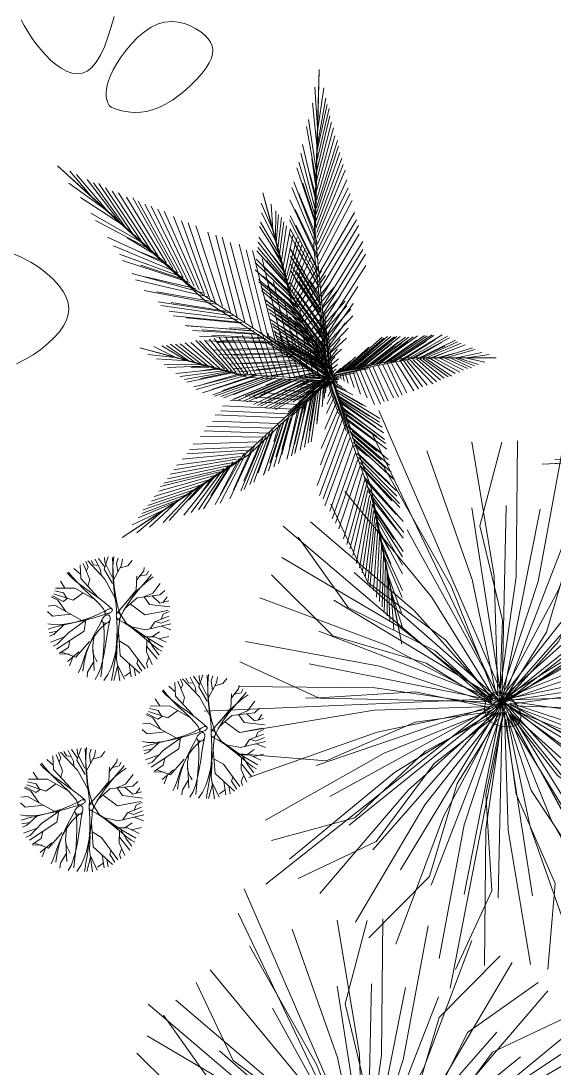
# Model space of a CAD drawing. Header units: metres. Extents: x 2 to 659295185, y -28 to 1124222152.
# Drawn here: x 658247.804 to 658248.324, y 1124136.678 to 1124137.701 of the extents above; entities that cross this region are included whole.
import ezdxf

# ---------------------------------------------------------------- set-up
doc = ezdxf.new("R2010")
doc.units = ezdxf.units.M
doc.header["$MEASUREMENT"] = 0
doc.linetypes.add('0', pattern=[0])
doc.layers.get('0').update_dxf_attribs({"linetype": 'CONTINUOUS'})
doc.layers.add('DPIC_Poligonal P3', color=84, linetype='CONTINUOUS', lineweight=50)

# ---------------------------------------------------------------- blocks, each defined once
blk = doc.blocks.new('PINO1')
at = {"color": 100, "linetype": '0', "lineweight": 0}
for p, q in [((-0.0061, 0.0127), (-0.4348, 1.1806)), ((0.0243, 0.0255), (0.1947, 1.1345)), ((0.0122, 0), (0.0608, 1.0835)), ((0.0157, -0.0137), (-0.1494, 0.7131)), ((0.0108, -0.0141), (0.1042, 0.7253)), ((0.018, -0.0129), (-0.2708, 0.6742)), ((0.0084, -0.0136), (0.2288, 0.6983)), ((0.0426, 0), (-0.943, 0.5099)), ((0.0221, -0.0101), (-0.4843, 0.5368)), ((0.0021, -0.0099), (0.5489, 0.4964)), ((0.0237, -0.0082), (-0.5699, 0.4424)), ((0.0005, -0.008), (0.627, 0.3957)), ((0.0061, 0), (0.9673, 0.3697)), ((0.0243, 0.0127), (1.0829, 0.3569)), ((0.0249, -0.0061), (-0.6379, 0.3346)), ((-0.0007, -0.0059), (0.6864, 0.2829)), ((0.0258, -0.0038), (-0.6862, 0.2166)), ((-0.0015, -0.0035), (0.7253, 0.1615)), ((0.0262, -0.0014), (-0.7132, 0.0921)), ((0.0262, 0.0011), (-0.7181, -0.0353)), ((0.0258, 0.0035), (-0.7009, -0.1615)), ((0.025, 0.0059), (-0.662, -0.2829)), ((0.0238, 0.008), (-0.6027, -0.3957)), ((0.0204, 0.0115), (-0.4302, -0.5821)), ((0.0183, 0.0127), (-0.3224, -0.6501)), ((0.0159, 0.0136), (-0.2045, -0.6983)), ((0.0135, 0.0141), (-0.0799, -0.7253)), ((-0.0183, 0), (0.0192, -1.0452)), ((-0.0019, -0.0011), (0.7425, 0.0353)), ((-0.0014, 0.0038), (0.7105, -0.2166)), ((-0.0006, 0.0061), (0.6623, -0.3346)), ((0.0007, 0.0082), (0.5943, -0.4424)), ((0.0023, 0.0101), (0.5086, -0.5368)), ((0.0063, 0.0129), (0.2951, -0.6742)), ((0.0111, 0.0141), (0.0474, -0.7303)), ((0.0183, 0.0127), (0.578, -1.0325)), ((0.0183, -0.0127), (-1.0647, -0.2677)), ((0.0183, -0.0127), (-0.7024, -0.8472)), ((0.0183, -0.0255), (0.4928, -0.9943))]:
    blk.add_line(p, q, dxfattribs=at)
at = {"color": 3, "linetype": '0', "lineweight": 0}
blk.add_line((-0.0061, 0.051), (-0.4198, 1.007), dxfattribs=at)
at = {"color": 104, "linetype": '0', "lineweight": 0}
for points in [[(-0.008, 0.058), (-0.0747, 0.332), (-0.0628, 0.6932), (-0.2054, 0.9815)], [(0.0115, 0.0348), (-0.0637, 0.4679), (-0.083, 0.9746)], [(-0.0001, 0.0577), (-0.0182, 0.3391), (0.0562, 0.6927), (-0.0342, 1.0014)], [(0.0175, 0.0334), (0.0186, 0.4729), (0.0876, 0.9752)], [(0.0054, 0.0352), (-0.1439, 0.4487), (-0.2509, 0.9443)], [(0.0149, 0.0529), (0.0942, 0.3235), (0.285, 0.6304), (0.3057, 0.9514)], [(0.0231, 0.0309), (0.1005, 0.4635), (0.2557, 0.9463)], [(0.0282, 0.0275), (0.1796, 0.4401), (0.4162, 0.8885)], [(-0.0234, 0.0546), (-0.1797, 0.2893), (-0.2921, 0.6327), (-0.5248, 0.8549)], [(-0.0066, 0.0329), (-0.2883, 0.3703), (-0.5583, 0.7995)], [(0.0273, 0.0434), (0.1944, 0.2705), (0.4787, 0.4936), (0.6079, 0.7882)], [(0.0326, 0.0232), (0.2534, 0.4033), (0.5643, 0.8038)], [(-0.0304, 0.051), (-0.2251, 0.2549), (-0.3954, 0.5736), (-0.6631, 0.7521)], [(-0.0122, 0.0302), (-0.3481, 0.3135), (-0.6886, 0.6893)], [(0.0322, 0.0371), (0.2361, 0.2318), (0.5548, 0.4021), (0.7332, 0.6698)], [(0.0362, 0.0182), (0.3196, 0.3542), (0.6954, 0.6947)], [(-0.0171, 0.0265), (-0.3972, 0.2473), (-0.7977, 0.5582)], [(0.0389, 0.0127), (0.3764, 0.2944), (0.8056, 0.5644)], [(-0.042, 0.0404), (-0.2947, 0.1654), (-0.5638, 0.4066), (-0.8764, 0.4828)], [(-0.0214, 0.0221), (-0.434, 0.1735), (-0.8824, 0.4102)], [(0.0407, 0.0068), (0.4219, 0.2256), (0.8914, 0.417)], [(-0.0248, 0.017), (-0.4575, 0.0944), (-0.9402, 0.2496)], [(0.0413, 0.0007), (0.4547, 0.15), (0.9504, 0.2569)], [(0.0392, 0.0147), (0.3132, 0.0813), (0.6743, 0.0695), (0.9627, 0.2121)], [(-0.0493, 0.0264), (-0.3295, 0.0575), (-0.6649, 0.1921), (-0.9846, 0.1568)], [(-0.0273, 0.0114), (-0.4668, 0.0125), (-0.9691, 0.0815)], [(0.0409, -0.0054), (0.474, 0.0698), (0.9807, 0.0891)], [(0.0389, 0.0068), (0.3202, 0.0248), (0.6738, -0.0495), (0.9826, 0.0408)], [(-0.0514, 0.0108), (-0.3253, -0.0558), (-0.6865, -0.044), (-0.9749, -0.1866)], [(-0.0287, 0.0054), (-0.4618, -0.0698), (-0.9685, -0.0891)], [(-0.0503, 0.003), (-0.3086, -0.1102), (-0.6663, -0.1613), (-0.9255, -0.3518)], [(-0.0292, -0.0007), (-0.4426, -0.15), (-0.9382, -0.2569)], [(-0.0285, -0.0068), (-0.4097, -0.2256), (-0.8793, -0.417)], [(-0.0268, -0.0127), (-0.3642, -0.2944), (-0.7934, -0.5644)], [(-0.0443, -0.0116), (-0.2483, -0.2063), (-0.5669, -0.3766), (-0.7454, -0.6443)], [(-0.0241, -0.0182), (-0.3075, -0.3542), (-0.6832, -0.6947)], [(-0.0204, -0.0232), (-0.2412, -0.4033), (-0.5521, -0.8038)], [(-0.0337, -0.0232), (-0.1588, -0.2759), (-0.4, -0.545), (-0.4761, -0.8575)], [(-0.016, -0.0275), (-0.1674, -0.4401), (-0.4041, -0.8885)], [(-0.0109, -0.0309), (-0.0883, -0.4635), (-0.2436, -0.9463)], [(-0.0197, -0.0305), (-0.0508, -0.3107), (-0.1855, -0.646), (-0.1501, -0.9658)], [(-0.0053, -0.0334), (-0.0064, -0.4729), (-0.0754, -0.9752)], [(-0.012, -0.0322), (0.006, -0.3136), (-0.0683, -0.6672), (0.022, -0.9759)], [(-0.0041, -0.0325), (0.0625, -0.3065), (0.0507, -0.6677), (0.1933, -0.956)], [(0.0007, -0.0348), (0.0759, -0.4679), (0.0951, -0.9746)], [(0.0068, -0.0352), (0.1561, -0.4487), (0.263, -0.9443)], [(0.0188, -0.0329), (0.3005, -0.3703), (0.5705, -0.7995)], [(0.0243, -0.0302), (0.3603, -0.3135), (0.7007, -0.6893)], [(0.0245, -0.0207), (0.2517, -0.1877), (0.4748, -0.472), (0.7694, -0.6012)], [(0.0293, -0.0265), (0.4094, -0.2473), (0.8099, -0.5582)], [(0.0335, -0.0221), (0.4462, -0.1735), (0.8946, -0.4102)], [(0.037, -0.017), (0.4696, -0.0944), (0.9523, -0.2496)], [(0.0371, -0.0009), (0.3174, -0.032), (0.6527, -0.1666), (0.9725, -0.1313)], [(0.0394, -0.0114), (0.479, -0.0125), (0.9813, -0.0815)]]:
    blk.add_lwpolyline(points, dxfattribs=at)
at = {"color": 100, "linetype": '0', "lineweight": 0}
blk.add_lwpolyline([(-0.0007, 0.0346), (-0.2195, 0.4158), (-0.4109, 0.8853)], dxfattribs=at)
blk.add_lwpolyline([(-0.0707, -0.0018), (-0.0657, -0.0148), (-0.0576, -0.0262), (-0.0473, -0.0359), (-0.0354, -0.0436), (-0.0226, -0.0491), (-0.0097, -0.0521), (0.0027, -0.0524), (0.0139, -0.0498), (0.0231, -0.0442), (0.0305, -0.036), (0.0361, -0.0256), (0.0398, -0.0135), (0.0419, -0.0002), (0.0424, 0.0138), (0.0413, 0.028), (0.0387, 0.042), (0.0347, 0.0552), (0.0293, 0.0673), (0.0229, 0.0779), (0.0154, 0.0867), (0.0071, 0.0933), (-0.0019, 0.0972), (-0.0116, 0.0982), (-0.0216, 0.0959), (-0.032, 0.0901), (-0.0421, 0.0811), (-0.0515, 0.0698), (-0.0598, 0.0566), (-0.0663, 0.0422), (-0.0707, 0.0273), (-0.0723, 0.0124)], close=True, dxfattribs=at)
at = {"color": 12, "linetype": '0', "lineweight": 0}
blk.add_lwpolyline([(0.0129, -0.0346), (0.2317, -0.4158), (0.4231, -0.8853)], dxfattribs=at)
blk = doc.blocks.new('FRESNO2')
at = {"color": 104, "linetype": '0', "lineweight": 0}
for p, q in [((-0.504, 1.184), (-0.502, 1.536)), ((-0.033, 1.482), (-0.01, 1.605)), ((0.095, 1.53), (0.146, 1.61)), ((0.096, 1.19), (0.095, 1.53)), ((0.547, 1.358), (0.55, 1.55)), ((-0.847, 1.083), (-1.004, 1.296)), ((-0.908, 1.166), (-0.896, 1.356)), ((-0.7, 1.27), (-0.729, 1.463)), ((-0.234, 0.798), (-0.7, 1.27)), ((-0.077, 0.948), (0.165, 1.285)), ((0.096, 1.329), (-0.033, 1.482)), ((0.689, 1.168), (0.547, 1.358)), ((0.619, 0.765), (0.704, 1.26)), ((0.665, 1.029), (0.856, 1.214)), ((0.704, 1.26), (0.789, 1.415)), ((0.856, 1.214), (0.908, 1.36)), ((-1.066, 0.57), (-1.284, 0.948)), ((-1.12, 0.892), (-1.211, 1.061)), ((-0.71, 0.549), (-1.161, 1.062)), ((-0.637, 0.866), (-1.138, 1.175)), ((-0.539, 1.107), (-0.847, 1.083)), ((-0.379, 0.945), (-0.637, 0.866)), ((-0.353, 0.918), (-0.504, 1.184)), ((-0.068, 0.411), (-0.077, 0.948)), ((0.705, 0.813), (1.133, 1.013)), ((1.031, 0.855), (1.156, 1.203)), ((1.051, 0.911), (1.346, 0.999)), ((1.091, 0.772), (1.406, 0.921)), ((1.133, 1.013), (1.229, 1.121)), ((-1.29, 0.59), (-1.571, 0.673)), ((-1.006, 0.225), (-1.466, 0.816)), ((-1.236, 0.649), (-1.367, 0.88)), ((-1.065, 0.585), (-1.236, 0.649)), ((-1.166, 0.743), (-1.12, 0.892)), ((-0.147, 0.315), (-0.234, 0.798)), ((0.252, 0.393), (0.838, 0.641)), ((0.585, 0.677), (1.031, 0.855)), ((0.838, 0.641), (1.548, 0.747)), ((0.993, 0.664), (1.091, 0.772)), ((1.166, 0.36), (1.607, 0.611)), ((1.225, 0.835), (1.344, 0.762)), ((1.344, 0.762), (1.48, 0.819)), ((1.407, 0.497), (1.43, 0.616)), ((1.43, 0.616), (1.585, 0.701)), ((-1.337, 0.225), (-1.693, 0.309)), ((-1.458, 0.253), (-1.648, 0.487)), ((-1.275, 0.176), (-1.353, 0.425)), ((-1.084, 0.325), (-1.066, 0.57)), ((-0.187, 0.532), (-0.71, 0.549)), ((1.086, 0.175), (1.166, 0.36)), ((1.395, 0.224), (1.655, 0.522)), ((1.476, 0.317), (1.725, 0.329)), ((-0.945, 0.036), (-1.708, 0.141)), ((-1.214, 0.011), (-1.414, -0.259)), ((-1.084, 0.025), (-1.337, 0.225)), ((-0.632, 0.037), (-1.006, 0.225)), ((0.641, 0.01), (1.352, -0.104)), ((0.651, 0.106), (1.395, 0.224)), ((-1.316, -0.127), (-1.788, -0.233)), ((-1.414, -0.259), (-1.772, -0.446)), ((1.081, -0.06), (1.177, -0.403)), ((1.352, -0.104), (1.787, -0.45)), ((1.575, -0.281), (1.805, -0.203)), ((-1.627, -0.524), (-1.735, -0.598)), ((-0.916, -0.458), (-1.692, -0.671)), ((-1.572, -0.342), (-1.627, -0.524)), ((-1.362, -0.581), (-1.409, -0.698)), ((-0.604, -0.503), (-0.916, -0.458)), ((-0.42, -0.303), (-0.892, -0.818)), ((0.51, -0.587), (0.694, -1.218)), ((1.177, -0.403), (1.727, -0.604)), ((1.332, -0.46), (1.379, -0.617)), ((1.37, -0.474), (1.53, -0.413)), ((1.53, -0.413), (1.758, -0.525)), ((-1.409, -0.698), (-1.664, -0.784)), ((-0.892, -0.818), (-1.651, -0.869)), ((-1.428, -0.854), (-1.6, -1.007)), ((-1.238, -0.841), (-1.523, -1.105)), ((-0.628, -0.624), (-0.864, -0.957)), ((0.532, -0.623), (0.372, -0.91)), ((0.533, -0.694), (1.5, -0.854)), ((0.978, -0.768), (1.359, -1.14)), ((1.137, -0.794), (1.519, -0.679)), ((1.379, -0.617), (1.72, -0.678)), ((1.5, -0.854), (1.637, -0.988)), ((1.519, -0.679), (1.731, -0.723)), ((-1.418, -1.008), (-1.362, -1.201)), ((-1.015, -1.086), (-1.411, -1.279)), ((-0.864, -0.957), (-1.334, -1.402)), ((-1.026, -1.111), (-1.194, -1.501)), ((-0.172, -1.18), (-0.562, -1.624)), ((0.372, -0.91), (0.669, -1.819)), ((0.936, -1.133), (0.998, -1.529)), ((1.359, -1.14), (1.549, -1.127)), ((-0.402, -1.442), (-0.448, -1.78)), ((0.114, -1.476), (0.2, -1.902)), ((0.524, -1.375), (0.432, -1.566)), ((0.694, -1.218), (0.74, -1.692)), ((0.712, -1.399), (0.932, -1.762)), ((0.978, -1.401), (1.133, -1.579)), ((-0.448, -1.78), (-0.524, -1.899)), ((0.16, -1.704), (0.077, -1.964)), ((0.287, -1.701), (0.517, -1.871)), ((0.432, -1.566), (0.527, -1.854)), ((0.74, -1.692), (0.804, -1.81)), ((0.998, -1.529), (1.062, -1.647))]:
    blk.add_line(p, q, dxfattribs=at)
at = {"color": 100, "linetype": '0', "lineweight": 0}
for points in [[(-0.049, 0.1), (-0.059, 0.225), (-0.066, 0.379), (-0.074, 0.555), (-0.085, 0.747), (-0.103, 0.949), (-0.131, 1.156), (-0.171, 1.362), (-0.226, 1.56)], [(-0.213, 0.015), (-0.163, 0.255), (-0.134, 0.506), (-0.122, 0.756), (-0.122, 0.993), (-0.128, 1.206), (-0.136, 1.382), (-0.141, 1.512), (-0.139, 1.582)], [(-0.175, 0.11), (0.009, 0.226), (0.18, 0.355), (0.34, 0.495), (0.492, 0.644), (0.637, 0.797), (0.776, 0.955), (0.913, 1.113), (1.049, 1.269)], [(-0.058, 0.057), (0.013, 0.152), (0.117, 0.261), (0.246, 0.386), (0.394, 0.528), (0.554, 0.691), (0.719, 0.874), (0.883, 1.081), (1.038, 1.313)], [(-0.157, 0.12), (-0.454, 0.023), (-1.207, 0.071), (-1.502, -0.047), (-1.764, -0.111)], [(-0.166, -0.042), (-0.379, -0.001), (-0.606, 0.019), (-0.839, 0.023), (-1.067, 0.019), (-1.282, 0.011), (-1.475, 0.007), (-1.635, 0.011), (-1.753, 0.031)], [(-0.098, 0.003), (-0.314, -0.241), (-0.504, -0.486), (-0.67, -0.723), (-0.811, -0.946), (-0.928, -1.146), (-1.021, -1.315), (-1.092, -1.447), (-1.14, -1.534)], [(-0.213, 0.015), (-0.353, -0.202), (-0.489, -0.416), (-0.616, -0.629), (-0.729, -0.84), (-0.825, -1.05), (-0.9, -1.259), (-0.948, -1.468), (-0.966, -1.677)], [(0.136, 0.094), (0.373, 0.102), (0.607, 0.1), (0.836, 0.091), (1.055, 0.08), (1.264, 0.072), (1.459, 0.071), (1.637, 0.081), (1.795, 0.107)], [(0.248, -0.105), (0.333, -0.058), (0.482, -0.025), (0.678, 0), (0.904, 0.021), (1.144, 0.042), (1.382, 0.068), (1.601, 0.103), (1.784, 0.151)], [(-0.019, -0.208), (-0.105, -0.376), (-0.213, -0.57), (-0.335, -0.782), (-0.457, -1.004), (-0.571, -1.226), (-0.665, -1.44), (-0.728, -1.638), (-0.749, -1.809)], [(0.112, -0.038), (0.274, -0.269), (0.434, -0.492), (0.592, -0.703), (0.748, -0.896), (0.899, -1.067), (1.047, -1.21), (1.19, -1.322), (1.327, -1.396)], [(0.238, -0.042), (0.355, -0.29), (0.493, -0.526), (0.643, -0.749), (0.795, -0.953), (0.938, -1.135), (1.062, -1.292), (1.159, -1.42), (1.218, -1.515)], [(0.096, -0.375), (0.002, -0.461), (-0.108, -0.584), (-0.228, -0.737), (-0.355, -0.911), (-0.484, -1.097), (-0.61, -1.287), (-0.728, -1.472), (-0.835, -1.645)], [(0.176, -0.308), (0.15, -0.415), (0.123, -0.559), (0.092, -0.734), (0.05, -0.934), (-0.006, -1.151), (-0.084, -1.38), (-0.188, -1.613), (-0.323, -1.844)], [(0.013, -0.345), (0.051, -0.612), (0.047, -0.865), (0.012, -1.102), (-0.045, -1.321), (-0.11, -1.519), (-0.173, -1.694), (-0.223, -1.844), (-0.248, -1.965)]]:
    blk.add_lwpolyline(points, dxfattribs=at)
for points in [[(-0.169, -0.039), (-0.153, -0.036), (-0.137, -0.028), (-0.119, -0.016), (-0.102, -0.001), (-0.087, 0.015), (-0.073, 0.032), (-0.062, 0.05), (-0.055, 0.066), (-0.053, 0.081), (-0.054, 0.094), (-0.059, 0.104), (-0.067, 0.113), (-0.077, 0.12), (-0.089, 0.125), (-0.103, 0.128), (-0.117, 0.128), (-0.131, 0.127), (-0.145, 0.123), (-0.159, 0.117), (-0.172, 0.109), (-0.184, 0.099), (-0.194, 0.088), (-0.202, 0.075), (-0.208, 0.06), (-0.212, 0.043), (-0.213, 0.026), (-0.211, 0.01), (-0.208, -0.006), (-0.201, -0.019), (-0.193, -0.03), (-0.182, -0.037)], [(0.094, 0.025), (0.098, 0.004), (0.105, -0.018), (0.115, -0.041), (0.128, -0.064), (0.142, -0.085), (0.157, -0.104), (0.171, -0.119), (0.186, -0.13), (0.198, -0.136), (0.21, -0.136), (0.22, -0.133), (0.228, -0.125), (0.234, -0.113), (0.238, -0.099), (0.239, -0.082), (0.239, -0.063), (0.236, -0.043), (0.23, -0.021), (0.223, 0), (0.214, 0.02), (0.203, 0.04), (0.191, 0.057), (0.178, 0.071), (0.165, 0.081), (0.151, 0.087), (0.138, 0.089), (0.125, 0.087), (0.114, 0.081), (0.104, 0.072), (0.098, 0.059), (0.094, 0.044)], [(-0.025, -0.282), (-0.015, -0.305), (-0.001, -0.326), (0.018, -0.343), (0.039, -0.357), (0.062, -0.367), (0.085, -0.372), (0.108, -0.373), (0.128, -0.368), (0.144, -0.358), (0.158, -0.343), (0.168, -0.324), (0.174, -0.303), (0.178, -0.279), (0.179, -0.254), (0.177, -0.228), (0.172, -0.203), (0.165, -0.179), (0.156, -0.157), (0.144, -0.138), (0.131, -0.122), (0.116, -0.11), (0.099, -0.103), (0.082, -0.102), (0.064, -0.106), (0.045, -0.116), (0.027, -0.132), (0.01, -0.153), (-0.005, -0.176), (-0.017, -0.202), (-0.024, -0.229), (-0.027, -0.256)]]:
    blk.add_lwpolyline(points, close=True, dxfattribs=at)
at = {"color": 3, "linetype": '0', "lineweight": 0}
blk.add_lwpolyline([(0.075, -0.814), (-0.012, -0.96), (-0.082, -1.071), (-0.14, -1.154), (-0.193, -1.215), (-0.247, -1.261), (-0.309, -1.299), (-0.386, -1.334), (-0.484, -1.374)], dxfattribs=at)
at = {"color": 104, "linetype": '0', "lineweight": 0}
blk.add_lwpolyline([(0.065, -1.049), (0.093, -1.65), (0.496, -1.784)], dxfattribs=at)
blk = doc.blocks.new('JUNIPER1')
at = {"color": 104, "linetype": 'Continuous', "lineweight": 0}
for p, q in [((0.1128, 0.8098), (0.1066, 0.9591)), ((0.1137, 0.8205), (0.1389, 0.9555)), ((0.1065, 0.7399), (0.0873, 0.9053)), ((0.1082, 0.7585), (0.0949, 0.9258)), ((0.1077, 0.7531), (0.1421, 0.9)), ((0.1005, 0.6775), (0.0728, 0.8698)), ((0.1037, 0.7101), (0.0782, 0.8934)), ((0.0934, 0.6107), (0.0555, 0.8321)), ((0.097, 0.6428), (0.0652, 0.8493)), ((0.1, 0.6726), (0.1502, 0.8436)), ((0.0869, 0.5542), (0.0354, 0.7921)), ((0.0899, 0.5785), (0.0472, 0.8063)), ((0.0964, 0.6378), (0.1545, 0.818)), ((0.082, 0.5142), (0.023, 0.7534)), ((0.0846, 0.5356), (0.0306, 0.7739)), ((0.0886, 0.5678), (0.162, 0.7562)), ((0.0762, 0.4714), (0.0057, 0.7157)), ((0.0795, 0.4954), (0.0132, 0.7361)), ((0.0843, 0.5331), (0.1657, 0.7253)), ((0.0996, 0.631), (0.1228, 0.7147)), ((0.0704, 0.4315), (-0.013, 0.6673)), ((0.0736, 0.4526), (-0.0041, 0.6984)), ((0.0784, 0.4875), (0.1744, 0.6742)), ((0.0817, 0.5116), (0.1694, 0.6944)), ((0.0921, 0.5883), (0.1249, 0.6632)), ((0.0641, 0.3915), (-0.031, 0.6242)), ((0.0675, 0.4128), (-0.0212, 0.6415)), ((0.0714, 0.4381), (0.1797, 0.6252)), ((0.0837, 0.504), (0.146, 0.6265)), ((0.0566, 0.3686), (-0.0413, 0.6015)), ((0.0685, 0.4195), (0.1847, 0.605)), ((0.0786, 0.4632), (0.1587, 0.5915)), ((0.0516, 0.3386), (-0.0537, 0.5628)), ((0.0627, 0.3822), (0.1871, 0.5634)), ((0.0402, 0.2885), (-0.0738, 0.5229)), ((0.0468, 0.3152), (-0.0641, 0.5402)), ((0.0557, 0.3424), (0.1804, 0.5099)), ((0.066, 0.396), (0.1644, 0.5346)), ((-0.6926, 0.4194), (-0.8014, 0.4911)), ((-0.636, 0.3902), (-0.7521, 0.4753)), ((0.0276, 0.2284), (-0.0953, 0.4723)), ((0.0343, 0.2597), (-0.08, 0.4939)), ((0.053, 0.3265), (0.1812, 0.496)), ((0.0595, 0.3518), (0.1544, 0.4819)), ((-0.6836, 0.4147), (-0.8156, 0.4595)), ((-0.6405, 0.3926), (-0.7906, 0.4362)), ((-0.5686, 0.3548), (-0.7002, 0.4642)), ((-0.5395, 0.3393), (-0.6765, 0.4599)), ((-0.4813, 0.3074), (-0.6202, 0.4463)), ((-0.4525, 0.2912), (-0.592, 0.4395)), ((-0.4348, 0.2812), (-0.5639, 0.4327)), ((-0.4149, 0.2696), (-0.5446, 0.4309)), ((0.0152, 0.1814), (-0.1105, 0.4314)), ((0.0222, 0.2049), (-0.0986, 0.4455)), ((0.0464, 0.2922), (0.1752, 0.4478)), ((0.0494, 0.308), (0.1751, 0.467)), ((-0.6249, 0.3845), (-0.7754, 0.4215)), ((-0.6, 0.3715), (-0.7682, 0.4083)), ((-0.5727, 0.357), (-0.7495, 0.3946)), ((-0.5326, 0.3402), (-0.5974, 0.3924)), ((-0.3743, 0.2456), (-0.5001, 0.4195)), ((-0.3591, 0.2363), (-0.4808, 0.4177)), ((-0.3287, 0.2177), (-0.4438, 0.4059)), ((0.0098, 0.1534), (-0.1151, 0.3939)), ((0.0381, 0.25), (0.1664, 0.3974)), ((0.0457, 0.2576), (0.1693, 0.4023)), ((0.0501, 0.2928), (0.1525, 0.4169)), ((-0.5437, 0.3416), (-0.7343, 0.3799)), ((-0.5169, 0.327), (-0.7226, 0.3642)), ((-0.498, 0.318), (-0.5519, 0.3769)), ((-0.4275, 0.2807), (-0.5128, 0.3857)), ((-0.3937, 0.2615), (-0.4779, 0.3867)), ((-0.3396, 0.2257), (-0.4265, 0.373)), ((-0.2964, 0.197), (-0.3995, 0.3808)), ((-0.2836, 0.1887), (-0.3872, 0.3769)), ((-0.2686, 0.1788), (-0.3641, 0.3607)), ((-0.256, 0.1704), (-0.3473, 0.3543)), ((0.0343, 0.2315), (0.1637, 0.376)), ((0.0417, 0.2426), (0.1431, 0.3579)), ((-0.4902, 0.3124), (-0.7029, 0.347)), ((-0.4701, 0.3011), (-0.6947, 0.3301)), ((-0.4547, 0.2924), (-0.6805, 0.319)), ((-0.3033, 0.204), (-0.384, 0.3448)), ((-0.2552, 0.1743), (-0.3281, 0.3207)), ((-0.2261, 0.1578), (-0.3097, 0.3328)), ((-0.222, 0.1475), (-0.3065, 0.3281)), ((-0.2072, 0.1373), (-0.2887, 0.3181)), ((0.0043, 0.1296), (-0.0943, 0.3185)), ((0.0247, 0.1866), (0.1577, 0.3278)), ((0.0293, 0.2078), (0.1604, 0.3493)), ((0.0321, 0.2152), (0.1329, 0.3261)), ((-0.4369, 0.2824), (-0.6653, 0.3043)), ((-0.4214, 0.2734), (-0.6536, 0.2885)), ((-0.4017, 0.2619), (-0.6384, 0.2738)), ((-0.2144, 0.1487), (-0.28, 0.2909)), ((-0.1883, 0.1241), (-0.2666, 0.3055)), ((-0.1714, 0.1122), (-0.2489, 0.2955)), ((-0.1444, 0.0927), (-0.2153, 0.2826)), ((0.017, 0.1524), (0.158, 0.2894)), ((0.0248, 0.1896), (0.136, 0.3007)), ((0.0373, 0.2075), (0.1204, 0.2925)), ((0.0399, 0.261), (0.0829, 0.3067)), ((-0.3862, 0.2528), (-0.6266, 0.2581)), ((-0.3689, 0.2423), (-0.6026, 0.2384)), ((-0.1939, 0.1295), (-0.2558, 0.2697)), ((-0.1741, 0.1133), (-0.2327, 0.2641)), ((-0.1853, 0.1322), (-0.2309, 0.2456)), ((-0.1515, 0.0979), (-0.2012, 0.2388)), ((-0.132, 0.0838), (-0.1976, 0.2726)), ((-0.1133, 0.0701), (-0.1843, 0.265)), ((-0.1127, 0.0686), (-0.1815, 0.2577)), ((-0.0988, 0.0594), (-0.1631, 0.2561)), ((-0.0885, 0.0516), (-0.1454, 0.2461)), ((0.0002, 0.1133), (-0.0841, 0.2589)), ((0.0068, 0.1121), (0.1478, 0.2465)), ((0.0079, 0.1132), (0.1533, 0.2519)), ((0.0135, 0.1368), (0.1553, 0.268)), ((0.0191, 0.1615), (0.1247, 0.2601)), ((0.0228, 0.1405), (0.126, 0.2373)), ((-0.3537, 0.233), (-0.583, 0.2211)), ((-0.3363, 0.2223), (-0.5712, 0.2054)), ((-0.3189, 0.2068), (-0.5551, 0.1871)), ((-0.2311, 0.1531), (-0.2561, 0.2123)), ((-0.132, 0.0945), (-0.181, 0.2323)), ((-0.1159, 0.0719), (-0.1602, 0.2005)), ((-0.0969, 0.0671), (-0.1498, 0.2197)), ((-0.0762, 0.0425), (-0.1302, 0.2314)), ((-0.067, 0.0355), (-0.1183, 0.2292)), ((-0.0245, 0.0049), (0.0159, 0.2049)), ((-0.0147, 0.0125), (0.0256, 0.2125)), ((0.0004, 0.0816), (0.1501, 0.2059)), ((0.0036, 0.0948), (0.1528, 0.2273)), ((0.0087, 0.1164), (0.1054, 0.2053)), ((0.011, 0.0955), (0.1256, 0.2013)), ((-0.2945, 0.1914), (-0.5257, 0.1613)), ((-0.2758, 0.1786), (-0.5095, 0.143)), ((-0.2548, 0.1628), (-0.4978, 0.1272)), ((-0.0813, 0.0432), (-0.1196, 0.1876)), ((-0.0577, 0.0286), (-0.0903, 0.1661)), ((-0.0061, 0.0909), (-0.0625, 0.1888)), ((-0.0063, 0.0543), (0.1447, 0.1727)), ((-0.0045, 0.0715), (0.108, 0.1597)), ((-0.0034, 0.0661), (0.1425, 0.1855)), ((0.013, 0.1289), (0.0538, 0.1569)), ((-0.2318, 0.147), (-0.4747, 0.1111)), ((-0.2069, 0.1294), (-0.4611, 0.0882)), ((-0.0313, 0.0167), (-0.1739, 0.1214)), ((-0.1252, 0.0806), (-0.1357, 0.1316)), ((-0.0602, 0.0338), (-0.0887, 0.1525)), ((-0.0112, 0.0696), (-0.0495, 0.1314)), ((-0.0355, 0.0047), (-0.0057, 0.1374)), ((-0.0312, 0.0038), (0.0052, 0.1544)), ((-0.0104, 0.0117), (0.0097, 0.1201)), ((-0.0091, 0.0425), (0.0994, 0.1227)), ((0.0923, -0.0174), (0.1316, 0.1182)), ((0.1097, -0.0181), (0.1533, 0.1193)), ((-0.1883, 0.1159), (-0.4389, 0.0756)), ((-0.1702, 0.1008), (-0.4307, 0.0588)), ((-0.1477, 0.0857), (-0.3997, 0.0412)), ((-0.0719, 0.0055), (-0.2754, 0.0829)), ((-0.0616, 0.0072), (-0.2607, 0.0877)), ((-0.0494, 0.0092), (-0.2425, 0.0882)), ((-0.0402, 0.0107), (-0.2369, 0.0941)), ((-0.0302, 0.0002), (-0.1904, 0.1095)), ((-0.0316, -0.007), (-0.1502, 0.0814)), ((-0.0452, 0.0192), (-0.0627, 0.1048)), ((-0.0501, 0.0306), (-0.0608, 0.0942)), ((-0.0153, 0.0534), (-0.0437, 0.0973)), ((-0.0055, 0.0469), (0.0881, 0.1163)), ((0.0769, -0.016), (0.1074, 0.0909)), ((0.126, -0.0208), (0.1681, 0.1114)), ((0.1412, -0.0221), (0.1836, 0.1122)), ((0.1612, -0.0236), (0.2043, 0.1024)), ((0.1794, -0.0246), (0.2227, 0.1012)), ((0.1969, -0.0265), (0.2376, 0.0954)), ((0.2117, -0.0274), (0.2556, 0.0898)), ((0.2299, -0.0275), (0.2829, 0.0847)), ((0.2463, -0.0308), (0.301, 0.0791)), ((-0.2018, -0.0132), (-0.3905, 0.0397)), ((-0.177, -0.0139), (-0.3706, 0.0437)), ((-0.1591, -0.0103), (-0.3523, 0.0496)), ((-0.1429, -0.0071), (-0.3376, 0.0544)), ((-0.1289, 0.0721), (-0.3269, 0.0366)), ((-0.1167, -0.0022), (-0.3156, 0.0671)), ((-0.1447, -0.0081), (-0.3035, 0.0457)), ((-0.1046, -0.0001), (-0.301, 0.0718)), ((-0.0863, 0.0031), (-0.29, 0.0754)), ((-0.0847, 0.0026), (-0.2823, 0.0728)), ((-0.1161, 0.0623), (-0.2716, 0.0265)), ((-0.1237, -0.0035), (-0.2704, 0.0497)), ((-0.1146, 0.0062), (-0.2584, 0.0581)), ((-0.0786, 0.0113), (-0.2373, 0.0695)), ((-0.0888, 0.0027), (-0.2224, 0.0519)), ((-0.0987, 0.0482), (-0.2032, 0.0244)), ((-0.0516, 0.0066), (-0.1983, 0.0687)), ((-0.031, 0.0122), (-0.1695, 0.0738)), ((-0.0366, 0.0138), (-0.1563, 0.0667)), ((-0.0338, -0.0111), (-0.1391, 0.0645)), ((-0.0313, 0.0167), (-0.1187, 0.0742)), ((-0.0184, 0.0142), (-0.1039, 0.0542)), ((-0.0305, 0.018), (-0.0934, 0.0491)), ((-0.0156, 0.0161), (-0.0724, 0.0425)), ((-0.0405, 0.0176), (-0.0525, 0.0745)), ((-0.036, 0.0126), (-0.0441, 0.0547)), ((-0.0183, 0.0402), (-0.0372, 0.0686)), ((-0.013, 0.0266), (0.0555, 0.0737)), ((-0.0048, 0.0355), (0.0469, 0.0681)), ((0.0508, -0.0126), (0.0632, 0.0473)), ((0.0661, -0.0148), (0.0843, 0.0745)), ((0.259, -0.0307), (0.3159, 0.0733)), ((0.2702, -0.0306), (0.3341, 0.0699)), ((0.2829, -0.0304), (0.3554, 0.0667)), ((0.2939, -0.0301), (0.3703, 0.0609)), ((0.308, -0.0296), (0.3854, 0.0574)), ((0.3191, -0.0292), (0.4003, 0.0516)), ((0.3314, -0.0285), (0.4154, 0.048)), ((0.3422, -0.028), (0.4277, 0.0465)), ((-0.2882, -0.0398), (-0.4987, 0.0019)), ((-0.2593, -0.0325), (-0.4621, 0.0138)), ((-0.2478, -0.0296), (-0.4547, 0.019)), ((-0.2341, -0.0264), (-0.4328, 0.0234)), ((-0.2679, -0.0325), (-0.4238, 0.0019)), ((-0.2224, -0.0238), (-0.4218, 0.0297)), ((-0.1909, -0.0168), (-0.3852, 0.0389)), ((-0.2259, -0.021), (-0.3846, 0.0214)), ((-0.1898, -0.0115), (-0.3426, 0.0329)), ((-0.1658, -0.0104), (-0.3155, 0.035)), ((-0.1657, -0.0037), (-0.2855, 0.0358)), ((-0.1988, -0.019), (-0.2617, 0.0009)), ((-0.0089, 0.0174), (-0.1587, -0.0148)), ((-0.012, 0.0211), (-0.1522, -0.0032)), ((-0.0997, 0.0022), (-0.1505, 0.026)), ((-0.0819, 0.0357), (-0.1488, 0.018)), ((0.0038, 0.012), (-0.146, -0.0202)), ((-0.0693, 0.0261), (-0.1172, 0.0123)), ((0.0102, 0.0069), (-0.1077, -0.0125)), ((-0.012, 0.0211), (-0.0917, 0.0023)), ((-0.0588, 0.0185), (-0.09, 0.009)), ((0.0133, 0.0032), (-0.0886, -0.0158)), ((-0.0243, 0.0001), (-0.0734, -0.1334)), ((-0.0195, 0.001), (-0.0665, -0.1448)), ((-0.0085, 0.0093), (-0.0555, -0.1365)), ((-0.0096, 0.0158), (-0.0514, 0.0358)), ((-0.0448, 0.0018), (-0.0479, -0.0491)), ((-0.0243, 0.0001), (-0.0478, -0.0783)), ((-0.0009, 0.0123), (-0.0431, -0.0995)), ((-0.0146, 0.0078), (-0.0405, -0.0118)), ((-0.028, 0.0055), (-0.0358, 0.035)), ((-0.032, 0.0037), (-0.0332, -0.0334)), ((0.0039, 0.0131), (-0.0307, -0.0847)), ((-0.0005, 0.0165), (-0.0305, 0.0292)), ((-0.0218, 0.0056), (-0.0221, -0.0189)), ((-0.019, 0.0045), (0.0039, 0.0225)), ((-0.0156, 0.0151), (0.0183, 0.0377)), ((-0.0112, 0.0003), (0.0743, -0.0067)), ((0.0176, -0.0092), (0.0196, 0.0103)), ((0.0262, -0.0099), (0.0297, 0.0195)), ((0.0368, -0.0111), (0.043, 0.0289)), ((0.3562, -0.0272), (0.4424, 0.0385)), ((0.3746, -0.0258), (0.4606, 0.0351)), ((0.3929, -0.0245), (0.4755, 0.0294)), ((0.4125, -0.0228), (0.4906, 0.0258)), ((0.4309, -0.0211), (0.5059, 0.0244)), ((0.4476, -0.0195), (0.5177, 0.0185)), ((0.458, -0.0184), (0.5328, 0.0149)), ((0.4865, -0.0154), (0.5571, 0.0097)), ((-0.3279, -0.0508), (-0.5281, -0.0241)), ((-0.3147, -0.0471), (-0.5207, -0.0135)), ((-0.3486, -0.0531), (-0.4907, -0.0301)), ((-0.299, -0.0416), (-0.4627, -0.0071)), ((-0.2536, -0.0346), (-0.2935, -0.1921)), ((-0.236, -0.0309), (-0.2716, -0.1931)), ((-0.0808, -0.0354), (-0.2559, -0.0304)), ((-0.215, -0.0276), (-0.2534, -0.1954)), ((-0.053, -0.0098), (-0.2416, -0.178)), ((-0.0879, -0.0369), (-0.2392, -0.0329)), ((-0.057, -0.0056), (-0.2336, -0.1528)), ((-0.1933, -0.023), (-0.2314, -0.1909)), ((-0.0369, -0.0098), (-0.2255, -0.178)), ((-0.1695, -0.0183), (-0.2059, -0.1963)), ((-0.0294, -0.0295), (-0.2, -0.1582)), ((-0.0327, -0.0382), (-0.1976, -0.1659)), ((-0.1514, -0.0151), (-0.1876, -0.1903)), ((-0.0289, -0.014), (-0.1774, -0.1359)), ((-0.065, -0.0225), (-0.173, -0.0159)), ((-0.1318, -0.0131), (-0.1694, -0.1953)), ((-0.0803, -0.025), (-0.1598, -0.017)), ((-0.057, -0.0056), (-0.1573, -0.0981)), ((-0.0249, -0.0182), (-0.1533, -0.1275)), ((-0.0261, -0.0207), (-0.1486, -0.1099)), ((-0.1111, -0.0084), (-0.1437, -0.1869)), ((-0.0302, -0.0248), (-0.1359, -0.102)), ((-0.0614, -0.017), (-0.1333, -0.0131)), ((-0.0927, -0.0051), (-0.1179, -0.1457)), ((-0.0538, -0.0131), (-0.1068, -0.0091)), ((-0.0216, -0.0089), (-0.0989, -0.0629)), ((-0.0798, -0.0032), (-0.0922, -0.1182)), ((-0.0308, -0.0175), (-0.0892, -0.0563)), ((-0.0282, -0.0366), (-0.083, -0.1084)), ((-0.0425, -0.0052), (-0.0803, -0.0052)), ((-0.0217, -0.0054), (-0.073, -0.0415)), ((-0.0615, -0.001), (-0.07, -0.0782)), ((-0.0297, -0.031), (-0.0659, -0.079)), ((-0.0185, -0.0004), (-0.0568, -0.0266)), ((-0.0284, -0.0234), (-0.0557, -0.0582)), ((-0.0277, -0.011), (-0.0455, -0.0375)), ((-0.0343, -0.0214), (-0.0318, -0.2283)), ((-0.0343, -0.0214), (-0.0277, -0.144)), ((-0.0299, -0.021), (-0.0209, -0.2482)), ((-0.0239, -0.0379), (0.0186, -0.066)), ((-0.0223, -0.0098), (-0.0133, -0.2369)), ((-0.0192, -0.0259), (0.0123, -0.0454)), ((-0.0161, -0.0065), (-0.0151, -0.1794)), ((-0.0158, -0.0161), (0.0053, -0.0286)), ((-0.004, -0.0088), (0.1219, -0.0156)), ((-0.0007, -0.0133), (0.0231, -0.03)), ((0.0061, -0.0158), (0.132, -0.0226)), ((0.0068, -0.0147), (0.04, -0.0398)), ((0.0085, -0.0195), (0.1259, -0.0305)), ((0.0085, -0.0195), (0.0756, -0.0217)), ((0.0117, -0.0163), (0.0568, -0.0497)), ((0.0142, -0.0154), (0.082, -0.0659)), ((0.024, -0.021), (0.0737, -0.0595)), ((0.0247, -0.0165), (0.1348, -0.0958)), ((0.0292, -0.0189), (0.1244, -0.0873)), ((0.0324, -0.0173), (0.1891, -0.1267)), ((0.0402, -0.0181), (0.194, -0.1232)), ((0.0422, -0.0165), (0.1589, -0.098)), ((0.0504, -0.0191), (0.2091, -0.1267)), ((0.059, -0.02), (0.2216, -0.1261)), ((0.0641, -0.0261), (0.1911, -0.1071)), ((0.0697, -0.0204), (0.228, -0.1195)), ((0.071, -0.0212), (0.2342, -0.1233)), ((0.0731, -0.0214), (0.18, -0.0898)), ((0.0821, -0.0234), (0.1225, -0.0534)), ((0.0864, -0.0227), (0.2435, -0.1228)), ((0.0942, -0.0299), (0.2092, -0.1026)), ((0.0965, -0.0235), (0.2559, -0.1221)), ((0.1023, -0.024), (0.2198, -0.0984)), ((0.1185, -0.0253), (0.2749, -0.1168)), ((0.12, -0.025), (0.2473, -0.1024)), ((0.132, -0.0263), (0.2874, -0.1162)), ((0.1371, -0.033), (0.2332, -0.0906)), ((0.1376, -0.0277), (0.258, -0.0965)), ((0.1471, -0.0273), (0.3029, -0.1154)), ((0.1575, -0.032), (0.2805, -0.1007)), ((0.1588, -0.028), (0.3153, -0.1147)), ((0.1655, -0.028), (0.216, -0.0576)), ((0.1675, -0.0333), (0.3196, -0.1165)), ((0.1853, -0.0293), (0.3461, -0.1153)), ((0.1879, -0.0322), (0.316, -0.1006)), ((0.195, -0.0297), (0.3556, -0.1127)), ((0.2066, -0.0301), (0.3741, -0.1139)), ((0.2163, -0.0303), (0.3805, -0.1114)), ((0.2234, -0.0322), (0.3497, -0.0936)), ((0.2407, -0.0308), (0.4115, -0.1098)), ((0.2497, -0.0317), (0.3825, -0.0948)), ((0.2631, -0.0307), (0.4308, -0.1023)), ((0.2742, -0.0306), (0.4376, -0.0954)), ((0.2914, -0.0332), (0.4072, -0.0825)), ((0.3034, -0.0298), (0.4587, -0.0845)), ((0.3151, -0.032), (0.4165, -0.0673)), ((0.3176, -0.0293), (0.4655, -0.0777)), ((0.33, -0.0286), (0.4785, -0.0705)), ((0.35, -0.0275), (0.4915, -0.0633)), ((0.3626, -0.0277), (0.4212, -0.045)), ((0.3887, -0.0282), (0.4455, -0.0363)), ((0.3901, -0.0247), (0.5176, -0.0489)), ((0.4097, -0.023), (0.5275, -0.0419)), ((0.455, -0.0187), (0.5505, -0.0276)), ((0.4925, -0.0147), (0.5761, -0.0176)), ((-0.3937, -0.0711), (-0.574, -0.0677)), ((-0.3791, -0.0663), (-0.5593, -0.0548)), ((-0.3624, -0.0612), (-0.5519, -0.0442)), ((-0.4082, -0.0759), (-0.5017, -0.1944)), ((-0.3765, -0.0622), (-0.5001, -0.0517)), ((-0.3955, -0.0717), (-0.4871, -0.1924)), ((-0.3809, -0.0669), (-0.4688, -0.1919)), ((-0.3679, -0.0629), (-0.4506, -0.1941)), ((-0.3512, -0.0578), (-0.4323, -0.1936)), ((-0.3382, -0.0538), (-0.4141, -0.1959)), ((-0.1324, -0.0777), (-0.3895, -0.0931)), ((-0.3232, -0.0495), (-0.3885, -0.193)), ((-0.1194, -0.067), (-0.3711, -0.0738)), ((-0.3099, -0.0458), (-0.3666, -0.1913)), ((-0.2948, -0.0416), (-0.3483, -0.1935)), ((-0.104, -0.0544), (-0.348, -0.0593)), ((-0.1408, -0.0725), (-0.3414, -0.0884)), ((-0.0924, -0.0449), (-0.3411, -0.0449)), ((-0.2751, -0.0403), (-0.3264, -0.1946)), ((-0.1068, -0.0606), (-0.2922, -0.0606)), ((-0.0458, -0.0732), (-0.2103, -0.2135)), ((-0.0408, -0.0595), (-0.2095, -0.197)), ((-0.0371, -0.0498), (-0.2063, -0.1819)), ((-0.0446, -0.072), (-0.2042, -0.2081)), ((-0.0491, -0.0624), (-0.1788, -0.1708)), ((-0.0315, -0.0414), (-0.1587, -0.1373)), ((-0.0467, -0.0755), (-0.1561, -0.1667)), ((-0.0281, -0.0685), (-0.1455, -0.2424)), ((-0.0281, -0.0549), (-0.1137, -0.1746)), ((-0.0306, -0.0607), (-0.1044, -0.1643)), ((-0.0981, -0.064), (-0.1017, -0.1558)), ((-0.082, -0.0511), (-0.0832, -0.1172)), ((-0.034, -0.0487), (-0.0761, -0.0998)), ((-0.0692, -0.0402), (-0.0694, -0.0835)), ((-0.0371, -0.0707), (0.0563, -0.1389)), ((-0.0299, -0.0537), (0.0327, -0.0997)), ((-0.0199, -0.0496), (0.0053, -0.0742)), ((-0.0196, -0.0647), (0.0184, -0.103)), ((-0.4876, -0.1036), (-0.6291, -0.1185)), ((-0.4645, -0.0953), (-0.6181, -0.1067)), ((-0.5125, -0.1128), (-0.5967, -0.1926)), ((-0.4174, -0.0789), (-0.5887, -0.0807)), ((-0.4909, -0.1048), (-0.5784, -0.1894)), ((-0.4679, -0.0964), (-0.5601, -0.1889)), ((-0.4463, -0.0889), (-0.5419, -0.1911)), ((-0.4633, -0.0905), (-0.5314, -0.0989)), ((-0.4247, -0.0813), (-0.52, -0.1894)), ((-0.4323, -0.0827), (-0.5034, -0.0805)), ((-0.1735, -0.1118), (-0.4217, -0.1317)), ((-0.1504, -0.0926), (-0.4079, -0.1172)), ((-0.1484, -0.0924), (-0.3981, -0.1161)), ((-0.1863, -0.1082), (-0.3679, -0.1241)), ((-0.1536, -0.0952), (-0.3225, -0.1082)), ((-0.1673, -0.1042), (-0.2317, -0.1003)), ((-0.0564, -0.1022), (-0.2159, -0.2398)), ((-0.0523, -0.0906), (-0.2127, -0.2248)), ((-0.1585, -0.1119), (-0.1892, -0.3778)), ((-0.0627, -0.0962), (-0.1795, -0.1947)), ((-0.0588, -0.1088), (-0.1783, -0.2093)), ((-0.1422, -0.0988), (-0.1569, -0.3102)), ((-0.0279, -0.0999), (-0.1427, -0.2797)), ((-0.028, -0.082), (-0.1403, -0.2554)), ((-0.0279, -0.115), (-0.1402, -0.3035)), ((-0.1191, -0.0813), (-0.1293, -0.2234)), ((-0.0257, -0.0874), (-0.1132, -0.2171)), ((-0.0517, -0.0852), (-0.0978, -0.1174)), ((-0.0482, -0.1004), (0.09, -0.2179)), ((-0.0419, -0.0828), (0.0672, -0.175)), ((-0.0196, -0.0833), (0.0322, -0.1377)), ((-0.0195, -0.1078), (0.0585, -0.1953)), ((-0.5848, -0.1404), (-0.6842, -0.1638)), ((-0.5778, -0.1377), (-0.6588, -0.191)), ((-0.5408, -0.1234), (-0.6548, -0.1433)), ((-0.5443, -0.1248), (-0.6295, -0.1897)), ((-0.5321, -0.1202), (-0.6113, -0.1892)), ((-0.2218, -0.1527), (-0.4678, -0.1896)), ((-0.1887, -0.1247), (-0.4401, -0.151)), ((-0.2241, -0.1558), (-0.4246, -0.1796)), ((-0.1975, -0.1321), (-0.383, -0.1479)), ((-0.2078, -0.1551), (-0.2536, -0.5032)), ((-0.1816, -0.1314), (-0.2214, -0.4694)), ((-0.0707, -0.1429), (-0.2191, -0.2803)), ((-0.0653, -0.1273), (-0.2159, -0.2652)), ((-0.0654, -0.1294), (-0.1913, -0.24)), ((-0.0739, -0.1488), (-0.1881, -0.2558)), ((-0.0797, -0.1454), (-0.1738, -0.2294)), ((-0.0277, -0.1361), (-0.1348, -0.3301)), ((-0.0268, -0.1345), (-0.1309, -0.3226)), ((-0.0348, -0.118), (-0.1202, -0.2672)), ((-0.0276, -0.1398), (-0.0998, -0.2652)), ((-0.0627, -0.1386), (0.071, -0.2576)), ((-0.0288, -0.1545), (-0.0615, -0.1972)), ((-0.0545, -0.1207), (0.0844, -0.2443)), ((-0.0202, -0.1526), (0.1203, -0.3246)), ((-0.0201, -0.1338), (0.0961, -0.2638)), ((-0.2647, -0.1901), (-0.5092, -0.233)), ((-0.2421, -0.1703), (-0.4862, -0.2089)), ((-0.2506, -0.1756), (-0.4398, -0.2073)), ((-0.2506, -0.1637), (-0.4019, -0.1835)), ((-0.2553, -0.1923), (-0.2997, -0.5321)), ((-0.2324, -0.173), (-0.2767, -0.508)), ((-0.0895, -0.1814), (-0.2296, -0.3184)), ((-0.0809, -0.1738), (-0.2263, -0.3142)), ((-0.0765, -0.1603), (-0.2231, -0.2991)), ((-0.0849, -0.1701), (-0.1998, -0.2802)), ((-0.0274, -0.1631), (-0.1329, -0.3479)), ((-0.083, -0.1817), (-0.1317, -0.2262)), ((-0.0271, -0.181), (-0.1304, -0.3718)), ((-0.0355, -0.1699), (-0.1119, -0.3059)), ((-0.0269, -0.1913), (-0.1052, -0.33)), ((-0.0767, -0.1789), (0.0496, -0.2959)), ((-0.0689, -0.156), (0.067, -0.2764)), ((-0.0198, -0.1798), (0.1585, -0.3991)), ((-0.296, -0.2073), (-0.5343, -0.2549)), ((-0.2822, -0.2056), (-0.5276, -0.2523)), ((-0.2808, -0.1954), (-0.4738, -0.2311)), ((-0.2922, -0.2152), (-0.3717, -0.2271)), ((-0.2852, -0.2182), (-0.3319, -0.5418)), ((-0.0983, -0.2294), (-0.2438, -0.3843)), ((-0.0906, -0.2045), (-0.2366, -0.3504)), ((-0.0941, -0.2159), (-0.2366, -0.3631)), ((-0.0947, -0.2061), (-0.2109, -0.3224)), ((-0.0263, -0.22), (-0.1209, -0.4129)), ((-0.0256, -0.2233), (-0.1064, -0.3771)), ((-0.0912, -0.2198), (0.0314, -0.3318)), ((-0.0836, -0.2), (0.0425, -0.3171)), ((-0.0183, -0.2115), (0.1629, -0.4408)), ((-0.3538, -0.2704), (-0.6151, -0.3392)), ((-0.3365, -0.2546), (-0.5875, -0.315)), ((-0.3219, -0.2412), (-0.5737, -0.2957)), ((-0.3262, -0.239), (-0.5268, -0.2826)), ((-0.3389, -0.2639), (-0.3826, -0.5756)), ((-0.3125, -0.2424), (-0.3596, -0.5659)), ((-0.1097, -0.2695), (-0.251, -0.4309)), ((-0.1015, -0.2408), (-0.243, -0.3932)), ((-0.1058, -0.2483), (-0.2136, -0.366)), ((-0.0256, -0.2442), (-0.1183, -0.4368)), ((-0.0248, -0.2712), (-0.1152, -0.4665)), ((-0.1027, -0.2584), (0.0053, -0.38)), ((-0.0266, -0.2531), (-0.0974, -0.4034)), ((-0.0968, -0.2369), (0.0196, -0.3502)), ((-0.0335, -0.2464), (-0.0934, -0.3634)), ((-0.0195, -0.2389), (0.1549, -0.4596)), ((-0.019, -0.2658), (0.1581, -0.4894)), ((-0.3683, -0.2841), (-0.6243, -0.3536)), ((-0.3792, -0.2905), (-0.576, -0.346)), ((-0.3882, -0.3096), (-0.4517, -0.619)), ((-0.3611, -0.2835), (-0.4102, -0.59)), ((-0.1165, -0.2961), (-0.2487, -0.4577)), ((-0.12, -0.3094), (-0.2432, -0.4693)), ((-0.1135, -0.2797), (-0.2252, -0.4043)), ((-0.1187, -0.3047), (-0.0271, -0.4329)), ((-0.1153, -0.2913), (-0.0176, -0.4131)), ((-0.0295, -0.3028), (-0.1143, -0.4965)), ((-0.024, -0.2922), (-0.1126, -0.4903)), ((-0.1114, -0.2761), (-0.0065, -0.3984)), ((-0.0293, -0.2855), (-0.0996, -0.4407)), ((-0.0231, -0.3047), (-0.0537, -0.367)), ((-0.018, -0.3015), (0.1485, -0.5174)), ((-0.4047, -0.3184), (-0.6704, -0.4019)), ((-0.4183, -0.3296), (-0.625, -0.3909)), ((-0.4321, -0.3452), (-0.5023, -0.6431)), ((-0.413, -0.3265), (-0.4793, -0.6335)), ((-0.1282, -0.3444), (-0.2377, -0.5001)), ((-0.1283, -0.3284), (-0.2193, -0.44)), ((-0.1295, -0.35), (-0.0572, -0.4873)), ((-0.1256, -0.333), (-0.0485, -0.4712)), ((-0.1225, -0.3197), (-0.0374, -0.4565)), ((-0.022, -0.3402), (-0.109, -0.5471)), ((-0.0253, -0.3419), (-0.0945, -0.5069)), ((-0.0168, -0.3342), (0.1495, -0.5504)), ((-0.4547, -0.3674), (-0.7072, -0.4694)), ((-0.4381, -0.3511), (-0.698, -0.4453)), ((-0.4807, -0.3868), (-0.6601, -0.4522)), ((-0.4676, -0.3802), (-0.5622, -0.6865)), ((-0.4488, -0.3615), (-0.5299, -0.6624)), ((-0.1321, -0.3615), (-0.2322, -0.5117)), ((-0.1353, -0.3766), (-0.2283, -0.531)), ((-0.1343, -0.3571), (-0.2053, -0.459)), ((-0.1356, -0.3784), (-0.0769, -0.518)), ((-0.1325, -0.3633), (-0.0682, -0.502)), ((-0.0211, -0.358), (-0.1043, -0.5677)), ((-0.02, -0.379), (-0.1033, -0.6007)), ((-0.0168, -0.3649), (0.1443, -0.572)), ((-0.498, -0.4112), (-0.7372, -0.5225)), ((-0.5158, -0.4236), (-0.6718, -0.4971)), ((-0.505, -0.4183), (-0.6082, -0.7106)), ((-0.484, -0.3969), (-0.5852, -0.6962)), ((-0.1403, -0.4009), (-0.2244, -0.5502)), ((-0.1445, -0.4157), (-0.182, -0.4762)), ((-0.1419, -0.4085), (-0.0959, -0.545)), ((-0.1384, -0.3914), (-0.0825, -0.5317)), ((-0.0189, -0.3969), (-0.0992, -0.6154)), ((-0.0203, -0.4082), (-0.0808, -0.5772)), ((-0.0158, -0.3915), (0.1397, -0.5995)), ((-0.0134, -0.4253), (0.137, -0.6449)), ((-0.5375, -0.4521), (-0.7648, -0.5804)), ((-0.5192, -0.4328), (-0.7464, -0.5466)), ((-0.5397, -0.4544), (-0.6543, -0.7348)), ((-0.5214, -0.4351), (-0.6313, -0.7203)), ((-0.1498, -0.4499), (-0.2166, -0.5886)), ((-0.1532, -0.4465), (-0.1801, -0.5096)), ((-0.1504, -0.4534), (-0.1165, -0.5795)), ((-0.1462, -0.4309), (-0.1054, -0.5648)), ((-0.0161, -0.4418), (-0.0928, -0.6749)), ((-0.016, -0.4576), (-0.0778, -0.6369)), ((-0.0153, -0.4522), (0.1324, -0.6724)), ((-0.5673, -0.4834), (-0.7832, -0.6142)), ((-0.5765, -0.4931), (-0.6957, -0.7541)), ((-0.586, -0.5012), (-0.6757, -0.5503)), ((-0.5557, -0.4712), (-0.6727, -0.7492)), ((-0.1541, -0.4741), (-0.2119, -0.6041)), ((-0.1586, -0.5002), (-0.1315, -0.613)), ((-0.1547, -0.4776), (-0.1252, -0.5956)), ((-0.0128, -0.4836), (-0.0805, -0.7188)), ((-0.0111, -0.5045), (-0.0708, -0.7389)), ((-0.0134, -0.4761), (0.1271, -0.694)), ((-0.0117, -0.497), (0.1253, -0.7242)), ((-0.6036, -0.5225), (-0.7234, -0.7734)), ((-0.625, -0.538), (-0.7108, -0.6034)), ((-0.1635, -0.53), (-0.2033, -0.6387)), ((-0.1641, -0.5337), (-0.1505, -0.64)), ((-0.162, -0.5209), (-0.1418, -0.624)), ((-0.0121, -0.5337), (-0.0587, -0.6962)), ((-0.0097, -0.5208), (0.1242, -0.7604)), ((-0.0077, -0.5417), (0.1189, -0.782)), ((-0.6556, -0.5792), (-0.8339, -0.7106)), ((-0.6266, -0.5472), (-0.8201, -0.6817)), ((-0.6598, -0.5837), (-0.7694, -0.7975)), ((-0.6308, -0.5518), (-0.7464, -0.783)), ((-0.1708, -0.5766), (-0.2002, -0.6744)), ((-0.1696, -0.5692), (-0.164, -0.666)), ((-0.006, -0.5596), (-0.054, -0.7899)), ((-0.0072, -0.5791), (-0.038, -0.7299)), ((-0.0052, -0.5685), (0.1165, -0.8063)), ((-0.687, -0.6138), (-0.7924, -0.8168)), ((-0.0034, -0.5866), (-0.0443, -0.81)), ((-0.0008, -0.6104), (-0.0333, -0.842)), ((-0.0031, -0.5894), (0.1113, -0.8279)), ((-0.0005, -0.6132), (0.1088, -0.8522)), ((-0.7225, -0.6535), (-0.8661, -0.7734)), ((-0.7269, -0.6585), (-0.8339, -0.8361)), ((-0.7116, -0.6413), (-0.8109, -0.8216)), ((0.0034, -0.649), (-0.0223, -0.874)), ((0.0017, -0.6339), (0.1086, -0.8732)), ((0.0047, -0.6609), (0.1005, -0.8921)), ((0.0049, -0.6721), (-0.0089, -0.7627)), ((0.009, -0.6965), (0.0987, -0.9223)), ((-0.7778, -0.7162), (-0.903, -0.8313)), ((-0.769, -0.7062), (-0.8707, -0.8602)), ((0.0126, -0.7266), (-0.0004, -0.9381)), ((0.0079, -0.7203), (0.0055, -0.8173)), ((0.0133, -0.7321), (0.0935, -0.9439)), ((-0.8197, -0.7641), (-0.8937, -0.8747)), ((0.0175, -0.765), (0.01, -0.9641)), ((0.0182, -0.7705), (0.091, -0.9682)), ((0.0229, -0.8065), (0.0914, -0.9952)), ((0.0273, -0.8393), (0.0855, -1.0109)), ((0.0293, -0.8539), (0.0313, -1.0222)), ((0.0301, -0.8598), (0.0831, -1.0352)), ((0.038, -0.9162), (0.0798, -1.0746)), ((0.0397, -0.928), (0.0477, -1.0808))]:
    blk.add_line(p, q, dxfattribs=at)
at = {"color": 100, "linetype": 'Continuous', "lineweight": 0}
for p, q in [((-0.0104, 0.0117), (0.0318, 0.1922)), ((-0.0335, 0.0127), (-0.1937, 0.122)), ((-0.0128, 0.0213), (0.0326, 0.0529)), ((-0.0117, -0.0061), (-0.0087, -0.1578)), ((-0.0089, -0.0034), (0.0898, -0.0134))]:
    blk.add_line(p, q, dxfattribs=at)
for points in [[(0.1296, 1.017), (0.0822, 0.4677), (0.0305, 0.2388), (-0.0283, -0.0013)], [(0.1296, 1.017), (0.0817, 0.4163), (-0.0198, -0.0013)], [(-0.8581, 0.5026), (-0.3518, 0.2486), (-0.0232, 0.0028)], [(-0.8581, 0.5026), (-0.3964, 0.2667), (-0.2149, 0.136), (-0.0261, -0.0058)], [(-0.9375, -0.9), (-0.45, -0.3375), (-0.0375, 0)], [(-0.7117, -0.1912), (-0.3241, -0.0354), (0.0034, 0.0178)], [(-0.7117, -0.1912), (-0.3542, -0.0517), (-0.178, -0.0193), (0.0107, 0.0109)], [(-0.1903, -0.712), (-0.1323, -0.3326), (-0.0723, -0.1638), (-0.0041, 0.0147)], [(-0.1903, -0.712), (-0.1314, -0.2984), (-0.0137, 0.0118)], [(-0.9375, -0.9), (-0.4878, -0.3885), (-0.266, -0.2003), (-0.0283, -0.0067)], [(0.0715, -1.1438), (-0.0263, -0.4843), (-0.0283, -0.0046)], [(0.0715, -1.1438), (-0.0145, -0.5396), (-0.0194, -0.2779), (-0.0201, -0.0019)], [(0.6008, -0.0017), (0.296, -0.0356), (0.1483, -0.0232), (-0.0096, -0.0064)], [(0.6008, -0.0017), (0.27, -0.042), (-0.004, -0.0135)]]:
    blk.add_lwpolyline(points, dxfattribs=at)
blk = doc.blocks.new('PIEDRA5')
at = {"color": 42, "linetype": '0', "lineweight": 0}
for points in [[(0.2733, 0.4407), (0.3053, 0.4557), (0.3385, 0.4682), (0.3722, 0.4783), (0.4053, 0.4856), (0.4371, 0.4901), (0.4667, 0.4917), (0.4932, 0.4901), (0.5168, 0.4853), (0.5374, 0.4772), (0.5552, 0.4656), (0.5703, 0.4506), (0.5827, 0.4319), (0.5926, 0.4095), (0.6, 0.3833), (0.605, 0.3534), (0.6074, 0.3202), (0.6069, 0.2845), (0.6031, 0.2469), (0.5958, 0.2081), (0.5848, 0.1689)], [(0.1418, -0.3252), (0.1578, -0.3625), (0.172, -0.3998), (0.1837, -0.4359), (0.1919, -0.4697), (0.1958, -0.5), (0.1949, -0.5258), (0.1894, -0.5473), (0.1796, -0.5646), (0.1661, -0.5781), (0.1493, -0.5881), (0.1296, -0.5949), (0.1075, -0.5988), (0.0833, -0.6), (0.0576, -0.5989), (0.0309, -0.5957), (0.0037, -0.5908), (-0.0234, -0.5844), (-0.05, -0.5768), (-0.0755, -0.5684), (-0.0992, -0.5593), (-0.1208, -0.55)]]:
    blk.add_lwpolyline(points, dxfattribs=at)
blk.add_lwpolyline([(0.2875, -0.2458), (0.3032, -0.2245), (0.3217, -0.2072), (0.3422, -0.1935), (0.3641, -0.1833), (0.3865, -0.1763), (0.4088, -0.172), (0.4302, -0.1703), (0.45, -0.1708), (0.4676, -0.1734), (0.4829, -0.1781), (0.4959, -0.1852), (0.5068, -0.1948), (0.5155, -0.2071), (0.5221, -0.2224), (0.5266, -0.2408), (0.5292, -0.2625), (0.5298, -0.2875), (0.5285, -0.3152), (0.5253, -0.3447), (0.5203, -0.375), (0.5136, -0.4053), (0.5051, -0.4348), (0.495, -0.4625), (0.4833, -0.4875), (0.4701, -0.5092), (0.4558, -0.5277), (0.4408, -0.5433), (0.4255, -0.5563), (0.4105, -0.5668), (0.396, -0.5754), (0.3827, -0.5822), (0.3708, -0.5875), (0.3608, -0.5916), (0.3524, -0.5945), (0.3453, -0.5963), (0.3391, -0.5969), (0.3334, -0.5963), (0.3281, -0.5945), (0.3226, -0.5916), (0.3167, -0.5875), (0.3101, -0.5822), (0.3029, -0.5753), (0.2955, -0.5666), (0.288, -0.5557), (0.2807, -0.5423), (0.2739, -0.526), (0.2677, -0.5064), (0.2625, -0.4833), (0.2584, -0.4566), (0.2559, -0.4269), (0.255, -0.3954), (0.2562, -0.363), (0.2598, -0.3309), (0.266, -0.2999), (0.2751, -0.2712)], close=True, dxfattribs=at)

msp = doc.modelspace()

# ---------------------------------------------------------------- block references
at = {"layer": 'DPIC_Poligonal P3', "lineweight": 0}
for name, p, xscale, yscale, zscale, rotation in [('PIEDRA5', (658247.9187, 1124137.7954), 0.2624999998370828, 0.2624999998370828, 0.2624999998370828, 321.6262079768554), ('JUNIPER1', (658248.1113, 1124137.3531), -0.262499999913687, 0.2624999999534339, 0.2625, 186.6262079749402), ('PIEDRA5', (658247.6644, 1124137.3814), -0.2624999999283498, 0.2624999999534339, 0.2625, 231.6262079926297), ('JUNIPER1', (658248.651, 1124137.3141), -0.2624999999283498, 0.2624999999534339, 0.2625, 231.6262079926297), ('PINO1', (658248.2718, 1124137.0331), -0.2624999999283498, 0.2624999999534339, 0.2625, 231.6262079926297), ('FRESNO2', (658247.8945, 1124137.1211), -0.03374999997763216, 0.03374999994412065, 0.03375, 321.6262081117936), ('FRESNO2', (658247.987, 1124137.006), -0.03374999997763216, 0.03374999994412065, 0.03375, 321.6262081117936), ('FRESNO2', (658247.868, 1124136.9344), -0.03374999997763216, 0.03374999994412065, 0.03375, 321.6262081117936), ('PINO1', (658248.1403, 1124136.5658), -0.2624999999283498, 0.2624999999534339, 0.2625, 231.6262079926297)]:
    msp.add_blockref(name, p, dxfattribs=dict(at, xscale=xscale, yscale=yscale, zscale=zscale, rotation=rotation))

doc.saveas('drawing.dxf')
